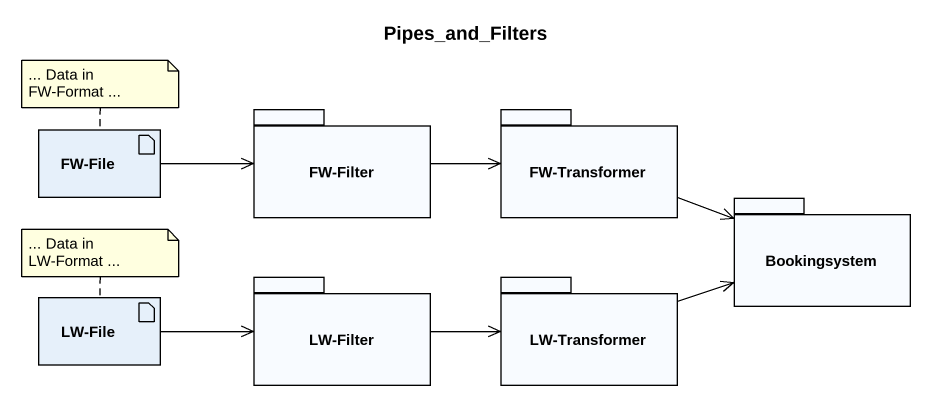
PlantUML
@startuml
title Pipes_and_Filters
artifact "FW-File" as FW_File
package "FW-Filter" as FW_Filter {
}
package "FW-Transformer" as FW_Transformer {
}
package Bookingsystem {
}
package "LW-Filter" as LW_Filter {
}
package "LW-Transformer" as LW_Transformer {
}
artifact "LW-File" as LW_File
FW_File -right-> FW_Filter
FW_Filter -right-> FW_Transformer
FW_Transformer -right-> Bookingsystem
LW_Filter -right-> LW_Transformer
LW_Transformer -right-> Bookingsystem
LW_File -right-> LW_Filter
note top of FW_File : ... Data in FW-Format ...
note top of LW_File : ... Data in LW-Format ...
@enduml
